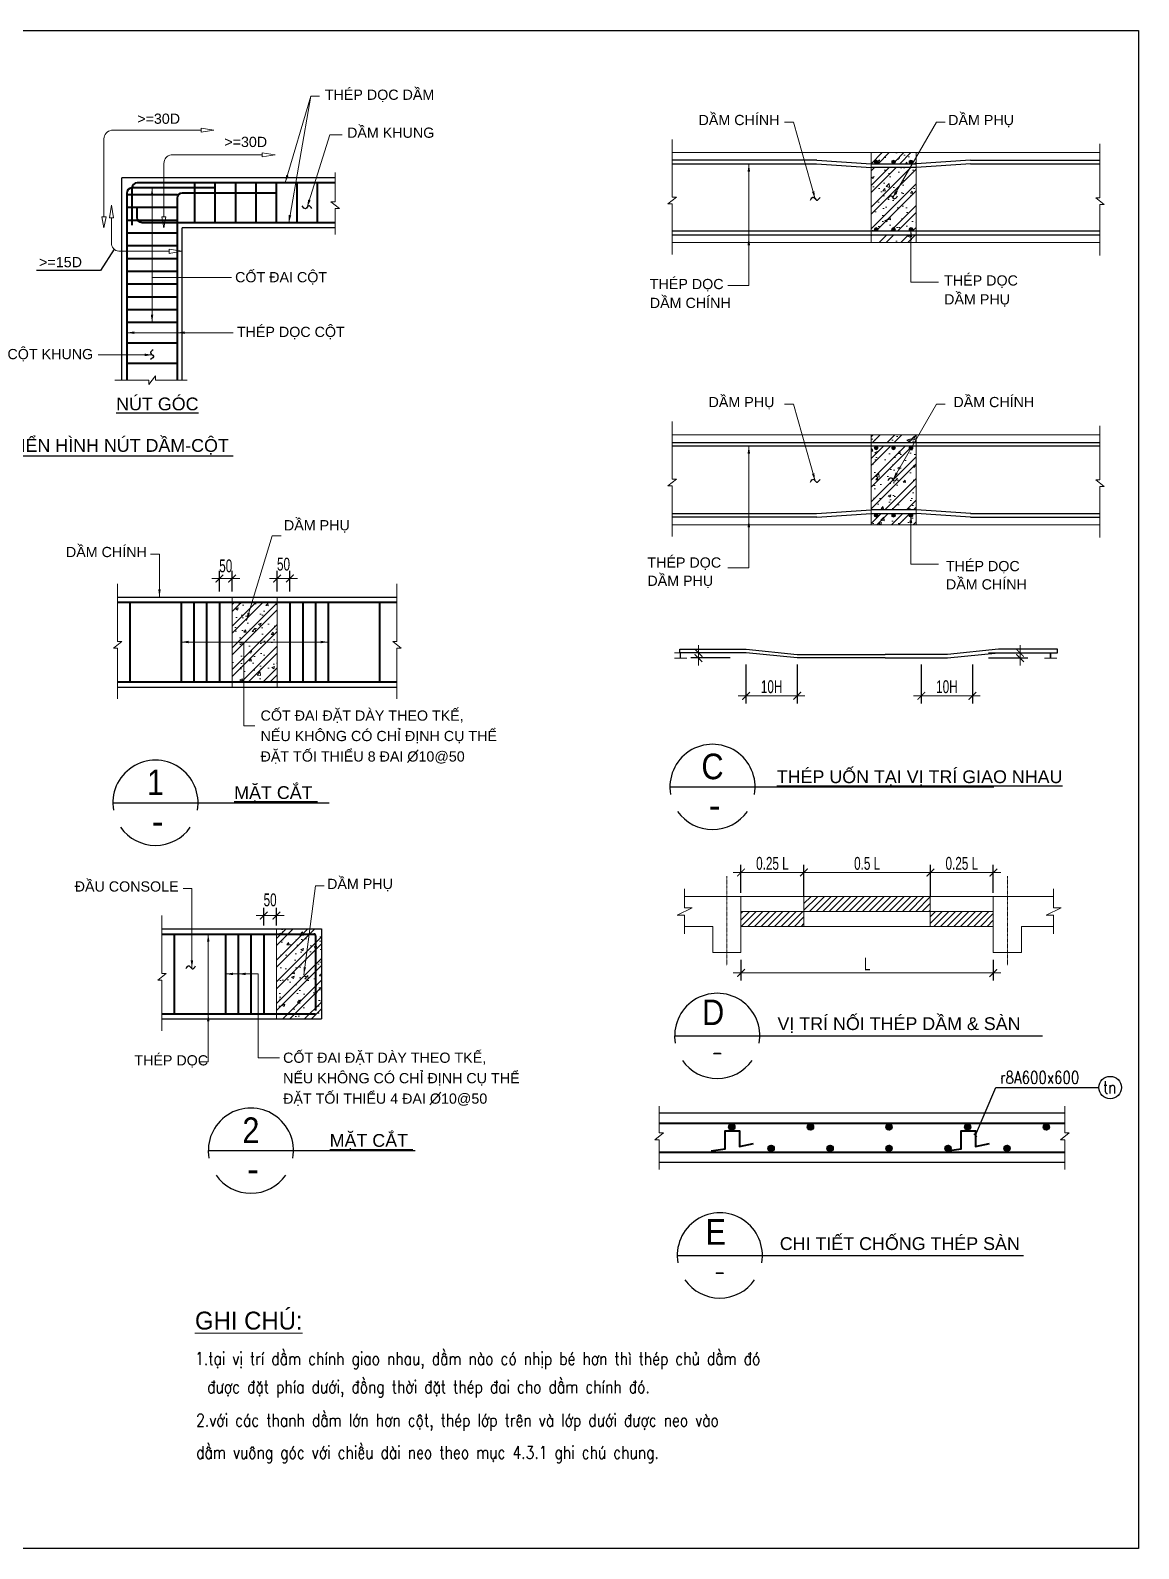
# Model space of a CAD drawing. Header units: millimetres. Extents: x 32534 to 196510, y -37949 to -8249.
# Drawn here: x 131023 to 152703, y -37949 to -8249 of the extents above; entities that cross this region are included whole.
import ezdxf
from ezdxf.enums import TextEntityAlignment as Align

# ---------------------------------------------------------------- set-up
doc = ezdxf.new("R2010")
doc.units = ezdxf.units.MM
doc.header["$MEASUREMENT"] = 0
doc.linetypes.add('CENTER', pattern=[2, 1.25, -0.25, 0.25, -0.25])
doc.linetypes.add('DASHED2', pattern=[0.375, 0.25, -0.125])
for name, color, linetype, lineweight in [('00 Structural standard notes$0$06- General text', 2, 'Continuous', 18), ('05- Dim', 9, 'Continuous', 25), ('06- General text', 2, 'Continuous', 25), ('S-Beam-edge', 7, 'Continuous', 25), ('S-dims', 8, 'Continuous', 18), ('S-Grid', 5, 'CENTER', 18), ('S-hatch', 252, 'Continuous', 5), ('S-Leader', 8, 'Continuous', 20), ('S-SEC-2', 2, 'Continuous', 18), ('S-text', 3, 'Continuous', 25), ('S-TEXT18', 2, 'Continuous', 18), ('S-TEXT35', 3, 'Continuous', 25), ('S-thin', 253, 'Continuous', 18), ('THAYNHO', 4, 'Continuous', 18), ('Thep', 3, 'Continuous', 40)]:
    doc.layers.add(name, color=color, linetype=linetype, lineweight=lineweight)
doc.layers.add('THAY', color=253, linetype='Continuous')
doc.styles.add('00 Structural standard notes$0$CARTOUCHE', font='Vhavan_1.ttf')
doc.styles.add('00 Structural standard notes$0$STANDARD', font='vnsimli.shx', dxfattribs={"width": 0.8})
doc.styles.add('Archetype', font='ARIALN_0.TTF', dxfattribs={"width": 0.8})
doc.styles.add('General text 2', font='VHARIAL.TTF')
doc.styles.add('S-TEXT18', font='ISOCP.shx')
doc.styles.add('S-TEXT35', font='Vhavan_1.ttf', dxfattribs={"width": 0.9})
doc.styles.add('vnsimli', font='vnsimli.shx')
doc.styles.add('vnsimpli', font='vnsimli.shx', dxfattribs={"width": 0.65})
doc.dimstyles.new('DIM-D1', dxfattribs={"dimtxt": 250, "dimasz": 150, "dimexe": 150, "dimexo": 0, "dimgap": 50, "dimtad": 1, "dimdec": 0, "dimzin": 12, "dimdsep": 46, "dimtxsty": 'Archetype', "dimblk": 'ARCHTICK', "dimcen": 30, "dimdle": 150, "dimclrd": 256, "dimclre": 256, "dimclrt": 256, "dimadec": 0, "dimazin": 0, "dimtfac": 1, "dimtdec": 0, "dimtmove": 2, "dimatfit": 3, "dimfxl": 1, "dimtolj": 1, "dimtzin": 12, "dimlwd": -1, "dimarcsym": 1})
doc.dimstyles.new('PT-30', dxfattribs={"dimscale": 30, "dimtxt": 2.5, "dimasz": 1.2, "dimexe": 1.2, "dimexo": 0, "dimgap": 0.5, "dimtad": 1, "dimdec": 0, "dimzin": 0, "dimdsep": 46, "dimtxsty": 'vnsimpli', "dimblk": 'ARCHTICK', "dimcen": 0.09, "dimdle": 1.2, "dimclrd": 8, "dimclre": 8, "dimclrt": 3, "dimadec": 0, "dimazin": 0, "dimtfac": 1, "dimtdec": 0, "dimtofl": 0, "dimtmove": 0, "dimatfit": 3, "dimfxl": 1, "dimtolj": 1, "dimtzin": 0, "dimarcsym": 0})
pattern_1 = [(45, (135203.69, -60970.05), (-64.96544, 64.96544), [])]

# ---------------------------------------------------------------- blocks, each defined once
blk = doc.blocks.new('_ArchTick')
at = {"color": 0, "linetype": 'ByBlock', "const_width": 0.15}
blk.add_lwpolyline([(-0.5, -0.5), (0.5, 0.5)], dxfattribs=at)
blk = doc.blocks.new('*D49')
at = {"layer": 'Defpoints', "color": 0, "transparency": 16777216}
for p in [(144711, -20427), (144092, -20527), (144711, -20527)]:
    blk.add_point(p, dxfattribs=at)
at = {"layer": 'S-dims', "lineweight": -2, "transparency": 16777216}
for p, q in [((144711, -20427), (143942, -20427)), ((144711, -20527), (143942, -20527))]:
    blk.add_line(p, q, dxfattribs=at)
at = {"layer": 'S-dims', "transparency": 16777216}
blk.add_line((144092, -20277), (144092, -20677), dxfattribs=at)
at = {"layer": 'S-dims', "transparency": 16777216, "xscale": 150, "yscale": 150, "zscale": 150}
for p, rotation in [((144092, -20427), 90), ((144092, -20527), 270)]:
    blk.add_blockref('_ArchTick', p, dxfattribs=dict(at, rotation=rotation))
at = {"layer": 'S-dims', "transparency": 16777216, "insert": (143742, -20477), "char_height": 250, "attachment_point": 5, "rotation": 90, "style": 'Archetype'}
blk.add_mtext('\\A1;H', dxfattribs=at)
blk = doc.blocks.new('*D50')
at = {"layer": 'Defpoints', "color": 0, "transparency": 16777216}
for p in [(145022, -20654), (146024, -20654), (146024, -21268)]:
    blk.add_point(p, dxfattribs=at)
at = {"layer": 'S-dims', "lineweight": -2, "transparency": 16777216}
for p, q in [((145022, -20654), (145022, -21418)), ((146024, -20654), (146024, -21418))]:
    blk.add_line(p, q, dxfattribs=at)
at = {"layer": 'S-dims', "transparency": 16777216}
blk.add_line((144872, -21268), (146174, -21268), dxfattribs=at)
at = {"layer": 'S-dims', "transparency": 16777216, "xscale": 150, "yscale": 150, "zscale": 150, "rotation": 180}
blk.add_blockref('_ArchTick', (145022, -21268), dxfattribs=at)
at = {"layer": 'S-dims', "transparency": 16777216, "xscale": 150, "yscale": 150, "zscale": 150}
blk.add_blockref('_ArchTick', (146024, -21268), dxfattribs=at)
at = {"layer": 'S-dims', "transparency": 16777216, "insert": (145523, -21090), "char_height": 250, "attachment_point": 5, "style": 'Archetype'}
blk.add_mtext('\\A1;10H', dxfattribs=at)
blk = doc.blocks.new('*D46')
at = {"layer": 'Defpoints', "color": 0, "transparency": 16777216}
for p in [(135588, -25565), (135588, -25760), (135838, -25760)]:
    blk.add_point(p, dxfattribs=at)
at = {"layer": 'S-dims', "lineweight": -2, "transparency": 16777216}
for p, q in [((135588, -25760), (135588, -25415)), ((135838, -25760), (135838, -25415))]:
    blk.add_line(p, q, dxfattribs=at)
at = {"layer": 'S-dims', "transparency": 16777216}
blk.add_line((135988, -25565), (135438, -25565), dxfattribs=at)
at = {"layer": 'S-dims', "transparency": 16777216, "xscale": 150, "yscale": 150, "zscale": 150, "rotation": 180}
blk.add_blockref('_ArchTick', (135588, -25565), dxfattribs=at)
at = {"layer": 'S-dims', "transparency": 16777216, "xscale": 150, "yscale": 150, "zscale": 150}
blk.add_blockref('_ArchTick', (135838, -25565), dxfattribs=at)
at = {"layer": 'S-dims', "transparency": 16777216, "insert": (135713, -25260), "char_height": 250, "attachment_point": 5, "style": 'Archetype'}
blk.add_mtext('\\A1;50', dxfattribs=at)
blk = doc.blocks.new('*D51')
at = {"layer": 'Defpoints', "color": 0, "transparency": 16777216}
for p in [(134720, -18973), (134720, -19223), (134970, -19223)]:
    blk.add_point(p, dxfattribs=at)
at = {"layer": 'S-dims', "transparency": 16777216}
blk.add_line((135120, -18973), (134570, -18973), dxfattribs=at)
at = {"layer": 'S-dims', "lineweight": -2, "transparency": 16777216}
for p, q in [((134720, -19223), (134720, -18823)), ((134970, -19223), (134970, -18823))]:
    blk.add_line(p, q, dxfattribs=at)
at = {"layer": 'S-dims', "transparency": 16777216, "xscale": 150, "yscale": 150, "zscale": 150, "rotation": 180}
blk.add_blockref('_ArchTick', (134720, -18973), dxfattribs=at)
at = {"layer": 'S-dims', "transparency": 16777216, "xscale": 150, "yscale": 150, "zscale": 150}
blk.add_blockref('_ArchTick', (134970, -18973), dxfattribs=at)
at = {"layer": 'S-dims', "transparency": 16777216, "insert": (134845, -18727), "char_height": 250, "attachment_point": 5, "style": 'Archetype'}
blk.add_mtext('\\A1;50', dxfattribs=at)
blk = doc.blocks.new('*D52')
at = {"layer": 'Defpoints', "color": 0, "transparency": 16777216}
for p in [(148451, -20654), (149453, -20654), (148451, -21268)]:
    blk.add_point(p, dxfattribs=at)
at = {"layer": 'S-dims', "lineweight": -2, "transparency": 16777216}
for p, q in [((148451, -20654), (148451, -21418)), ((149453, -20654), (149453, -21418))]:
    blk.add_line(p, q, dxfattribs=at)
at = {"layer": 'S-dims', "transparency": 16777216}
blk.add_line((149603, -21268), (148301, -21268), dxfattribs=at)
at = {"layer": 'S-dims', "transparency": 16777216, "xscale": 150, "yscale": 150, "zscale": 150, "rotation": 180}
blk.add_blockref('_ArchTick', (148451, -21268), dxfattribs=at)
at = {"layer": 'S-dims', "transparency": 16777216, "xscale": 150, "yscale": 150, "zscale": 150}
blk.add_blockref('_ArchTick', (149453, -21268), dxfattribs=at)
at = {"layer": 'S-dims', "transparency": 16777216, "insert": (148952, -21090), "char_height": 250, "attachment_point": 5, "style": 'Archetype'}
blk.add_mtext('\\A1;10H', dxfattribs=at)
blk = doc.blocks.new('*D53')
at = {"layer": 'Defpoints', "color": 0, "transparency": 16777216}
for p in [(149764, -20427), (149764, -20527), (150383, -20527)]:
    blk.add_point(p, dxfattribs=at)
at = {"layer": 'S-dims', "lineweight": -2, "transparency": 16777216}
for p, q in [((149764, -20427), (150533, -20427)), ((149764, -20527), (150533, -20527))]:
    blk.add_line(p, q, dxfattribs=at)
at = {"layer": 'S-dims', "transparency": 16777216}
blk.add_line((150383, -20277), (150383, -20677), dxfattribs=at)
at = {"layer": 'S-dims', "transparency": 16777216, "xscale": 150, "yscale": 150, "zscale": 150}
for p, rotation in [((150383, -20427), 90), ((150383, -20527), 270)]:
    blk.add_blockref('_ArchTick', p, dxfattribs=dict(at, rotation=rotation))
at = {"layer": 'S-dims', "transparency": 16777216, "insert": (150983, -20477), "char_height": 250, "attachment_point": 5, "rotation": 90, "style": 'Archetype'}
blk.add_mtext('\\A1;H', dxfattribs=at)
blk = doc.blocks.new('*D54')
at = {"layer": 'Defpoints', "color": 0, "transparency": 16777216}
for p in [(135850, -18973), (135850, -19223), (136100, -19223)]:
    blk.add_point(p, dxfattribs=at)
at = {"layer": 'S-dims', "transparency": 16777216}
blk.add_line((136250, -18973), (135700, -18973), dxfattribs=at)
at = {"layer": 'S-dims', "lineweight": -2, "transparency": 16777216}
for p, q in [((135850, -19223), (135850, -18823)), ((136100, -19223), (136100, -18823))]:
    blk.add_line(p, q, dxfattribs=at)
at = {"layer": 'S-dims', "transparency": 16777216, "xscale": 150, "yscale": 150, "zscale": 150, "rotation": 180}
blk.add_blockref('_ArchTick', (135850, -18973), dxfattribs=at)
at = {"layer": 'S-dims', "transparency": 16777216, "xscale": 150, "yscale": 150, "zscale": 150}
blk.add_blockref('_ArchTick', (136100, -18973), dxfattribs=at)
at = {"layer": 'S-dims', "transparency": 16777216, "insert": (135975, -18693), "char_height": 250, "attachment_point": 5, "style": 'Archetype'}
blk.add_mtext('\\A1;50', dxfattribs=at)
blk = doc.blocks.new('*D55')
at = {"layer": 'Defpoints', "color": 0, "transparency": 16777216}
for p in [(146155, -24724), (144923, -25121), (146155, -25192)]:
    blk.add_point(p, dxfattribs=at)
at = {"layer": 'S-dims', "lineweight": -2, "transparency": 16777216}
for p, q in [((144923, -25121), (144923, -24574)), ((146155, -25192), (146155, -24574))]:
    blk.add_line(p, q, dxfattribs=at)
at = {"layer": 'S-dims', "transparency": 16777216}
blk.add_line((144773, -24724), (146305, -24724), dxfattribs=at)
at = {"layer": 'S-dims', "transparency": 16777216, "xscale": 150, "yscale": 150, "zscale": 150, "rotation": 180}
blk.add_blockref('_ArchTick', (144923, -24724), dxfattribs=at)
at = {"layer": 'S-dims', "transparency": 16777216, "xscale": 150, "yscale": 150, "zscale": 150}
blk.add_blockref('_ArchTick', (146155, -24724), dxfattribs=at)
at = {"layer": 'S-dims', "transparency": 16777216, "insert": (145539, -24546), "char_height": 250, "attachment_point": 5, "style": 'Archetype'}
blk.add_mtext('\\A1;0.25 L', dxfattribs=at)
blk = doc.blocks.new('*D56')
at = {"layer": 'Defpoints', "color": 0, "transparency": 16777216}
for p in [(144924, -26433), (149859, -26433), (149859, -26688)]:
    blk.add_point(p, dxfattribs=at)
at = {"layer": 'S-dims', "lineweight": -2, "transparency": 16777216}
for p, q in [((144924, -26433), (144924, -26838)), ((149859, -26433), (149859, -26838))]:
    blk.add_line(p, q, dxfattribs=at)
at = {"layer": 'S-dims', "transparency": 16777216}
blk.add_line((144774, -26688), (150009, -26688), dxfattribs=at)
at = {"layer": 'S-dims', "transparency": 16777216, "xscale": 150, "yscale": 150, "zscale": 150, "rotation": 180}
blk.add_blockref('_ArchTick', (144924, -26688), dxfattribs=at)
at = {"layer": 'S-dims', "transparency": 16777216, "xscale": 150, "yscale": 150, "zscale": 150}
blk.add_blockref('_ArchTick', (149859, -26688), dxfattribs=at)
at = {"layer": 'S-dims', "transparency": 16777216, "insert": (147392, -26513), "char_height": 250, "attachment_point": 5, "style": 'Archetype'}
blk.add_mtext('\\A1;L', dxfattribs=at)
blk = doc.blocks.new('*D57')
at = {"layer": 'Defpoints', "color": 0, "transparency": 16777216}
for p in [(148628, -24724), (146155, -24999), (148628, -24999)]:
    blk.add_point(p, dxfattribs=at)
at = {"layer": 'S-dims', "lineweight": -2, "transparency": 16777216}
for p, q in [((146155, -24999), (146155, -24574)), ((148628, -24999), (148628, -24574))]:
    blk.add_line(p, q, dxfattribs=at)
at = {"layer": 'S-dims', "transparency": 16777216}
blk.add_line((146005, -24724), (148778, -24724), dxfattribs=at)
at = {"layer": 'S-dims', "transparency": 16777216, "xscale": 150, "yscale": 150, "zscale": 150, "rotation": 180}
blk.add_blockref('_ArchTick', (146155, -24724), dxfattribs=at)
at = {"layer": 'S-dims', "transparency": 16777216, "xscale": 150, "yscale": 150, "zscale": 150}
blk.add_blockref('_ArchTick', (148628, -24724), dxfattribs=at)
at = {"layer": 'S-dims', "transparency": 16777216, "insert": (147392, -24546), "char_height": 250, "attachment_point": 5, "style": 'Archetype'}
blk.add_mtext('\\A1;0.5 L', dxfattribs=at)
blk = doc.blocks.new('*D58')
at = {"layer": 'Defpoints', "color": 0, "transparency": 16777216}
for p in [(148628, -24724), (148628, -25192), (149860, -25121)]:
    blk.add_point(p, dxfattribs=at)
at = {"layer": 'S-dims', "lineweight": -2, "transparency": 16777216}
for p, q in [((148628, -25192), (148628, -24574)), ((149860, -25121), (149860, -24574))]:
    blk.add_line(p, q, dxfattribs=at)
at = {"layer": 'S-dims', "transparency": 16777216}
blk.add_line((150010, -24724), (148478, -24724), dxfattribs=at)
at = {"layer": 'S-dims', "transparency": 16777216, "xscale": 150, "yscale": 150, "zscale": 150, "rotation": 180}
blk.add_blockref('_ArchTick', (148628, -24724), dxfattribs=at)
at = {"layer": 'S-dims', "transparency": 16777216, "xscale": 150, "yscale": 150, "zscale": 150}
blk.add_blockref('_ArchTick', (149860, -24724), dxfattribs=at)
at = {"layer": 'S-dims', "transparency": 16777216, "insert": (149244, -24546), "char_height": 250, "attachment_point": 5, "style": 'Archetype'}
blk.add_mtext('\\A1;0.25 L', dxfattribs=at)

msp = doc.modelspace()

# ---------------------------------------------------------------- hatches: boundary and pattern name
at = {"layer": 'S-hatch'}
h = msp.add_hatch(dxfattribs=at)
h.set_pattern_fill('R.C', color=256, scale=75, style=0)
h.set_pattern_definition([(45, (89556.92, -36665.88), (-106.066, 318.198), []), (45, (89420.18, -36665.88), (-106.066, 318.198), []), (50, (89406.9, -36815.9), (537.945, -47.064), [56.25, -618.75]), (355, (89406.9, -36815.9), (-104.0635, 564.144), [45, -495]), (100.4514, (89451.75, -36819.8), (433.882, 517.0797), [47.805, -525.8566]), (46.1842, (89406.9, -36665.9), (800.431, -124.139), [84.375, -928.125]), (96.6356, (89473.6, -36676.2), (700.997, 730.588), [71.708, -788.785]), (351.1842, (89406.9, -36665.9), (700.996, 730.589), [67.5, -742.5]), (21, (89481.9, -36703.4), (447.6803, -301.9642), [56.25, -618.75]), (326, (89481.9, -36703.4), (182.4865, 543.8625), [45, -495]), (71.4514, (89519.2, -36728.54), (630.167, 241.898), [47.805, -525.8566]), (37.5, (89406.92, -36815.88), (9.1199, 249.6704), [0, -489, 0, -502.5, 0, -496.875]), (7.5, (89406.92, -36815.88), (197.3022, 295.8088), [0, -286.5, 0, -477.75, 0, -189.375]), (327.5, (89239.67, -36815.88), (400.3668, -16.91615), [0, -187.5, 0, -585, 0, -776.25]), (317.5, (89164.67, -36815.88), (437.3896, 75.0787), [0, -243.75, 0, -388.5, 0, -551.25])])
h.paths.add_polyline_path([(148348.68, -10931.66), (147468.68, -10931.66), (147468.68, -12179.82), (147568.08, -12179.82, -0.41421356), (147531.76, -12143.5, -1), (147604.41, -12143.5, -0.41421356), (147568.08, -12179.82), (147908.68, -12179.82, -0.41421356), (147872.36, -12143.5, -1), (147945, -12143.5, -0.41421356), (147908.68, -12179.82), (148249.28, -12179.82, -0.41421356), (148212.95, -12143.5, -1), (148285.6, -12143.5, -0.41421356), (148249.28, -12179.82), (148348.68, -12179.82)])
h.paths.add_polyline_path([(148348.68, -10641.82), (147468.68, -10641.82), (147468.68, -10861.82), (147568.08, -10861.82, -0.41421356), (147531.76, -10825.5, -1), (147604.41, -10825.5, -0.41421356), (147568.08, -10861.82), (147908.68, -10861.82, -0.41421356), (147872.36, -10825.5, -1), (147945, -10825.5, -0.41421356), (147908.68, -10861.82), (148249.28, -10861.82, -0.41421356), (148212.95, -10825.5, -1), (148285.6, -10825.5, -0.41421356), (148249.28, -10861.82), (148348.68, -10861.82)])
h.paths.add_polyline_path([(148348.68, -12249.82), (147468.68, -12249.82), (147468.68, -12401.82), (148348.68, -12401.82)])
for points in [[(147604.41, -10825.5, 1), (147531.76, -10825.5, 1)], [(147945, -10825.5, 1), (147872.36, -10825.5, 1)], [(148285.6, -10825.5, 1), (148212.95, -10825.5, 1)], [(147604.41, -12143.5, 1), (147531.76, -12143.5, 1)], [(147945, -12143.5, 1), (147872.36, -12143.5, 1)], [(148285.6, -12143.5, 1), (148212.95, -12143.5, 1)], [(147604.41, -16417.34, 1), (147531.76, -16417.34, 1)], [(147945, -16417.34, 1), (147872.36, -16417.34, 1)], [(148285.6, -16417.34, 1), (148212.95, -16417.34, 1)], [(147604.41, -17735.33, 1), (147531.76, -17735.33, 1)], [(147945, -17735.33, 1), (147872.36, -17735.33, 1)], [(148285.6, -17735.33, 1), (148212.95, -17735.33, 1)]]:
    msp.add_hatch(color=256, dxfattribs=at).paths.add_polyline_path(points)
h = msp.add_hatch(dxfattribs=at)
h.set_pattern_fill('R.C', color=256, scale=75, style=0)
h.set_pattern_definition([(45, (89556.92, -37336.5), (-106.066, 318.198), []), (45, (89420.18, -37336.5), (-106.066, 318.198), []), (50, (89406.9, -37486.5), (537.945, -47.064), [56.25, -618.75]), (355, (89406.9, -37486.5), (-104.0635, 564.144), [45, -495]), (100.4514, (89451.75, -37490.4), (433.882, 517.0797), [47.805, -525.8566]), (46.1842, (89406.9, -37336.5), (800.431, -124.139), [84.375, -928.125]), (96.6356, (89473.6, -37346.8), (700.997, 730.588), [71.708, -788.785]), (351.1842, (89406.9, -37336.5), (700.996, 730.589), [67.5, -742.5]), (21, (89481.9, -37374), (447.6803, -301.9642), [56.25, -618.75]), (326, (89481.9, -37374), (182.4865, 543.8625), [45, -495]), (71.4514, (89519.2, -37399.16), (630.167, 241.898), [47.805, -525.8566]), (37.5, (89406.92, -37486.5), (9.1199, 249.6704), [0, -489, 0, -502.5, 0, -496.875]), (7.5, (89406.92, -37486.5), (197.3022, 295.8088), [0, -286.5, 0, -477.75, 0, -189.375]), (327.5, (89239.67, -37486.5), (400.3668, -16.91615), [0, -187.5, 0, -585, 0, -776.25]), (317.5, (89164.67, -37486.5), (437.3896, 75.0787), [0, -243.75, 0, -388.5, 0, -551.25])])
h.paths.add_polyline_path([(148348.68, -16381.01), (148249.28, -16381.01, -0.41421356), (148285.6, -16417.34, -1), (148212.95, -16417.34, -0.41421356), (148249.28, -16381.01), (147908.68, -16381.01, -0.41421356), (147945, -16417.34, -1), (147872.36, -16417.34, -0.41421356), (147908.68, -16381.01), (147568.08, -16381.01, -0.41421356), (147604.41, -16417.34, -1), (147531.76, -16417.34, -0.41421356), (147568.08, -16381.01), (147468.68, -16381.01), (147468.68, -17629.17), (148348.68, -17629.17)])
h.paths.add_polyline_path([(148348.68, -16159.01), (147468.68, -16159.01), (147468.68, -16311.01), (148348.68, -16311.01)])
h.paths.add_polyline_path([(148348.68, -17699.01), (148249.28, -17699.01, -0.41421356), (148285.6, -17735.33, -1), (148212.95, -17735.33, -0.41421356), (148249.28, -17699.01), (147908.68, -17699.01, -0.41421356), (147945, -17735.33, -1), (147872.36, -17735.33, -0.41421356), (147908.68, -17699.01), (147568.08, -17699.01, -0.41421356), (147604.41, -17735.33, -1), (147531.76, -17735.33, -0.41421356), (147568.08, -17699.01), (147468.68, -17699.01), (147468.68, -17919.01), (148348.68, -17919.01)])
h = msp.add_hatch(dxfattribs=at)
h.set_pattern_fill('R.C', color=256, scale=75, style=0)
h.set_pattern_definition([(45, (69835.16, -63536.73), (-106.066, 318.198), []), (45, (69698.42, -63536.73), (-106.066, 318.198), []), (50, (69685.16, -63686.73), (537.9451, -47.064), [56.25, -618.75]), (355, (69685.16, -63686.7), (-104.0635, 564.144), [45, -495]), (100.4514, (69730, -63690.65), (433.882, 517.0797), [47.805, -525.8566]), (46.1842, (69685.16, -63536.7), (800.431, -124.139), [84.375, -928.125]), (96.6356, (69751.86, -63547.1), (700.997, 730.5884), [71.708, -788.785]), (351.1842, (69685.16, -63536.7), (700.9965, 730.589), [67.5, -742.5]), (21, (69760.16, -63574.23), (447.6803, -301.9642), [56.25, -618.75]), (326, (69760.16, -63574.2), (182.4865, 543.8625), [45, -495]), (71.4514, (69797.46, -63599.4), (630.167, 241.898), [47.805, -525.8566]), (37.5, (69685.16, -63686.73), (9.1199, 249.6704), [0, -489, 0, -502.5, 0, -496.875]), (7.5, (69685.16, -63686.73), (197.30215, 295.8088), [0, -286.5, 0, -477.75, 0, -189.375]), (327.5, (69517.9, -63686.73), (400.36683, -16.91615), [0, -187.5, 0, -585, 0, -776.25]), (317.5, (69442.9, -63686.73), (437.3896, 75.0787), [0, -243.75, 0, -388.5, 0, -551.25])])
h.paths.add_polyline_path([(135849.86, -19434.77), (134969.86, -19434.77), (134969.86, -20994.77), (135849.86, -20994.77)])
h = msp.add_hatch(dxfattribs=at)
h.set_pattern_fill('ANSI31', color=256, scale=735, style=0)
h.set_pattern_definition(pattern_1)
h.paths.add_polyline_path([(148627.69, -25484.52), (148627.69, -25191.68), (146155.39, -25191.68), (146155.39, -25484.52)])
h = msp.add_hatch(dxfattribs=at)
h.set_pattern_fill('ANSI31', color=256, scale=735, style=0)
h.set_pattern_definition(pattern_1)
h.paths.add_polyline_path([(144924.26, -25484.52), (144924.26, -25777.36), (146155.39, -25777.36), (146155.39, -25484.52)])
h = msp.add_hatch(dxfattribs=at)
h.set_pattern_fill('ANSI31', color=256, scale=735, style=0)
h.set_pattern_definition(pattern_1)
h.paths.add_polyline_path([(148627.69, -25484.52), (148627.69, -25777.36), (149858.81, -25777.36), (149858.81, -25484.52)])
h = msp.add_hatch(dxfattribs=at)
h.set_pattern_fill('R.C', color=256, scale=75, style=0)
h.set_pattern_definition([(45, (70069.6, -63494.42), (-106.066, 318.198), []), (45, (69932.85, -63494.42), (-106.066, 318.198), []), (50, (69919.6, -63644.4), (537.9451, -47.064), [56.25, -618.75]), (355, (69919.6, -63644.4), (-104.0635, 564.144), [45, -495]), (100.4514, (69964.4, -63648.34), (433.882, 517.0797), [47.805, -525.8566]), (46.1842, (69919.6, -63494.4), (800.431, -124.139), [84.375, -928.125]), (96.6356, (69986.3, -63504.8), (700.997, 730.5884), [71.708, -788.785]), (351.1842, (69919.6, -63494.4), (700.9965, 730.589), [67.5, -742.5]), (21, (69994.6, -63531.9), (447.6803, -301.9642), [56.25, -618.75]), (326, (69994.6, -63531.9), (182.4865, 543.8625), [45, -495]), (71.4514, (70031.9, -63557.1), (630.167, 241.898), [47.805, -525.8566]), (37.5, (69919.6, -63644.42), (9.1199, 249.6704), [0, -489, 0, -502.5, 0, -496.875]), (7.5, (69919.6, -63644.42), (197.30215, 295.8088), [0, -286.5, 0, -477.75, 0, -189.375]), (327.5, (69752.34, -63644.42), (400.36683, -16.91615), [0, -187.5, 0, -585, 0, -776.25]), (317.5, (69677.34, -63644.4), (437.3896, 75.0787), [0, -243.75, 0, -388.5, 0, -551.25])])
h.paths.add_polyline_path([(136717.88, -25827.22), (135837.88, -25827.22), (135837.88, -27587.22), (136717.88, -27587.22)])
h = msp.add_hatch(dxfattribs=at)
h.set_pattern_fill('ANSI31', color=256, scale=123.076923, style=0)
h.set_pattern_definition([(315, (-1237391.018, -931976.269), (-10.87856586, -10.87856586), [])])
h.paths.add_polyline_path([(144682.83, -29702.85, -1), (144805.91, -29702.85, -1)])
h = msp.add_hatch(dxfattribs=at)
h.set_pattern_fill('ANSI31', color=256, scale=123.076923, style=0)
h.set_pattern_definition([(315, (-1235852.556, -931976.269), (-10.87856586, -10.87856586), [])])
h.paths.add_polyline_path([(146221.29, -29702.85, -1), (146344.37, -29702.85, -1)])
h = msp.add_hatch(dxfattribs=at)
h.set_pattern_fill('ANSI31', color=256, scale=123.076923, style=0)
h.set_pattern_definition([(315, (-1234314.095, -931976.269), (-10.87856586, -10.87856586), [])])
h.paths.add_polyline_path([(147759.75, -29702.85, -1), (147882.83, -29702.85, -1)])
h = msp.add_hatch(dxfattribs=at)
h.set_pattern_fill('ANSI31', color=256, scale=123.076923, style=0)
h.set_pattern_definition([(315, (-1232775.633, -931976.269), (-10.87856586, -10.87856586), [])])
h.paths.add_polyline_path([(149298.21, -29702.85, -1), (149421.29, -29702.85, -1)])
h = msp.add_hatch(dxfattribs=at)
h.set_pattern_fill('ANSI31', color=256, scale=123.076923, style=0)
h.set_pattern_definition([(315, (-1231237.172, -931976.269), (-10.87856586, -10.87856586), [])])
h.paths.add_polyline_path([(150836.68, -29702.85, -1), (150959.75, -29702.85, -1)])
h = msp.add_hatch(dxfattribs=at)
h.set_pattern_fill('ANSI31', color=256, scale=123.076923, style=0)
h.set_pattern_definition([(315, (-1236621.787, -932391.725), (-10.87856586, -10.87856586), [])])
h.paths.add_polyline_path([(145452.06, -30118.31, -1), (145575.14, -30118.31, -1)])
h = msp.add_hatch(dxfattribs=at)
h.set_pattern_fill('ANSI31', color=256, scale=123.076923, style=0)
h.set_pattern_definition([(315, (-1235467.941, -932391.725), (-10.87856586, -10.87856586), [])])
h.paths.add_polyline_path([(146605.91, -30118.31, -1), (146728.98, -30118.31, -1)])
h = msp.add_hatch(dxfattribs=at)
h.set_pattern_fill('ANSI31', color=256, scale=123.076923, style=0)
h.set_pattern_definition([(315, (-1234314.095, -932391.725), (-10.87856586, -10.87856586), [])])
h.paths.add_polyline_path([(147759.75, -30118.31, -1), (147882.83, -30118.31, -1)])
h = msp.add_hatch(dxfattribs=at)
h.set_pattern_fill('ANSI31', color=256, scale=123.076923, style=0)
h.set_pattern_definition([(315, (-1233160.249, -932391.725), (-10.87856586, -10.87856586), [])])
h.paths.add_polyline_path([(148913.6, -30118.31, -1), (149036.68, -30118.31, -1)])
h = msp.add_hatch(dxfattribs=at)
h.set_pattern_fill('ANSI31', color=256, scale=123.076923, style=0)
h.set_pattern_definition([(315, (-1232006.402, -932391.725), (-10.87856586, -10.87856586), [])])
h.paths.add_polyline_path([(150067.45, -30118.31, -1), (150190.52, -30118.31, -1)])

# ---------------------------------------------------------------- linework, layer by layer
at = {"color": 0}
for p, q in [((126709.87, -16569.76), (134992.06, -16569.76)), ((143533.51, -23048.31), (149867.51, -23048.32)), ((132636.5, -23359.72), (136870.33, -23359.72)), ((143628.45, -27918.98), (150824.53, -27918.87)), ((134503.8, -30164.21), (138552.39, -30164.21)), ((143678.59, -32214.52), (150449.39, -32214.49))]:
    msp.add_line(p, q, dxfattribs=at)
at = {"linetype": 'Continuous'}
for p, q in [((149509.58, -29864.35), (149908.68, -28930.13)), ((149908.68, -28930.13), (151925.87, -28930.13)), ((149479.37, -29832.7), (149539.79, -29896))]:
    msp.add_line(p, q, dxfattribs=at)
msp.add_circle((152145.14, -28930.13), 219.28, dxfattribs=at)
at = {"color": 0}
for centre, major_axis, start_param, end_param in [((144366.85, -23048.27), (833.33, 0.05), -0.17597037, 3.31743382), ((133469.83, -23359.67), (833.33, 0.05), -0.17597037, 3.31743382), ((144366.85, -23048.27), (833.33, 0.01), 3.75418049, 5.67056484), ((133469.83, -23359.67), (833.33, 0.01), 3.75418049, 5.67056484), ((144459.57, -27918.95), (833.33, 0), -0.1759058, 3.31749839), ((144459.57, -27918.95), (833.33, 0.01), 3.75417904, 5.67056339), ((135337.14, -30164.16), (833.33, 0.05), -0.17597037, 3.31743382), ((135337.14, -30164.16), (833.33, 0.01), 3.75418049, 5.67056484), ((144509.72, -32214.5), (833.33, 0), -0.1759058, 3.31749839), ((144509.72, -32214.5), (833.33, 0.01), 3.75417904, 5.67056339)]:
    msp.add_ellipse(centre, major_axis=major_axis, ratio=1, start_param=start_param, end_param=end_param, dxfattribs=at)
at = {"layer": '05- Dim'}
for centre in [(144744.37, -29702.85), (146282.83, -29702.85), (147821.29, -29702.85), (149359.75, -29702.85), (150898.21, -29702.85), (145513.6, -30118.31), (146667.45, -30118.31), (147821.29, -30118.31), (148975.14, -30118.31), (150128.98, -30118.31)]:
    msp.add_circle(centre, 61.54, dxfattribs=at)
at = {"layer": 'Defpoints'}
msp.add_lwpolyline([(117030.26, -8249.46), (152702.67, -8249.46), (152702.67, -37949.46), (117030.26, -37949.46)], close=True, dxfattribs=at)
at = {"layer": 'S-Beam-edge'}
for p, q in [((151258.91, -29433.84), (143322.12, -29433.84)), ((151258.91, -30395.38), (143322.12, -30395.38))]:
    msp.add_line(p, q, dxfattribs=at)
at = {"layer": 'S-Grid', "ltscale": 0.25}
for p, q in [((144648.64, -26541.5), (144648.64, -24794.89)), ((150134.44, -26541.5), (150134.44, -24794.89))]:
    msp.add_line(p, q, dxfattribs=at)
at = {"layer": 'S-SEC-2'}
for p, q in [((143819.71, -25191.68), (151038.57, -25191.68)), ((144924.26, -25191.68), (144924.26, -26286.51)), ((146155.39, -25191.68), (146155.39, -25777.36)), ((148627.69, -25191.68), (148627.69, -25777.36)), ((149858.81, -25191.68), (149858.81, -26286.51)), ((144924.26, -25484.52), (149858.81, -25484.52)), ((143819.71, -25777.36), (144373.01, -25777.36)), ((144373.01, -25777.36), (144373.01, -26286.51)), ((144924.26, -25777.36), (149858.81, -25777.36)), ((150410.06, -25777.36), (150410.06, -26286.51)), ((150410.06, -25777.36), (151038.57, -25777.36)), ((144373.01, -26286.51), (144924.26, -26286.51)), ((150410.06, -26286.51), (149858.81, -26286.51))]:
    msp.add_line(p, q, dxfattribs=at)
at = {"layer": 'S-thin'}
for p, q in [((138399.64, -22572.37), (138608.95, -22326.59)), ((138840.22, -29265.38), (139049.53, -29019.6))]:
    msp.add_line(p, q, dxfattribs=at)
for points in [[(134361.79, -10204.84), (134361.79, -10244.05), (134612.43, -10204.84), (134361.79, -10165.64), (134361.79, -10204.84), (132607.14, -10204.84, 0.38349069), (132463.43, -10371.86), (132463.43, -11897.29), (132502.63, -11897.29), (132463.43, -12112.34), (132424.22, -11897.29), (132463.43, -11897.29)], [(135558.22, -10684.42), (135558.22, -10723.63), (135808.86, -10684.42), (135558.22, -10645.22), (135558.22, -10684.42), (133778.7, -10684.42, 0.38349069), (133634.99, -10851.44), (133634.99, -11897.29), (133674.2, -11897.29), (133634.99, -12112.34), (133595.79, -11897.29), (133634.99, -11897.29)], [(133735.96, -12571.95), (133735.96, -12532.75), (133986.6, -12571.95), (133735.96, -12611.16), (133735.96, -12571.95), (132752.16, -12571.95, -0.38349069), (132608.45, -12404.93), (132608.45, -11919.62), (132647.65, -11919.62), (132608.45, -11668.98), (132569.25, -11919.62), (132608.45, -11919.62)]]:
    msp.add_lwpolyline(points, format="xyb", dxfattribs=at)
for points in [[(143576.91, -12632.79), (143576.91, -11644.09), (143493.67, -11644.09), (143660.14, -11510.78), (143576.91, -11510.78), (143576.91, -10381.99)], [(151945.65, -12653.56), (151945.65, -11657.62), (152028.89, -11657.62), (151862.42, -11524.31), (151945.65, -11524.31), (151945.65, -10467.93)], [(136985.25, -12244.99), (136985.25, -11733.73), (137068.48, -11733.73), (136902.01, -11600.42), (136985.25, -11600.42), (136985.25, -11029.94)], [(132678.04, -15093.21), (133339.15, -15093.21), (133339.15, -15176.44), (133472.46, -15009.97), (133472.46, -15093.21), (134093.08, -15093.21)], [(143576.91, -18149.97), (143576.91, -17161.28), (143493.67, -17161.28), (143660.14, -17027.96), (143576.91, -17027.96), (143576.91, -15899.17)], [(151945.65, -18170.74), (151945.65, -17174.81), (152028.89, -17174.81), (151862.42, -17041.49), (151945.65, -17041.49), (151945.65, -15985.12)], [(132729.39, -21325.73), (132729.39, -20337.04), (132646.16, -20337.04), (132812.62, -20203.72), (132729.39, -20203.72), (132729.39, -19074.93)], [(138194.84, -21325.73), (138194.84, -20337.04), (138278.08, -20337.04), (138111.61, -20203.72), (138194.84, -20203.72), (138194.84, -19074.93)], [(143819.71, -25924.36), (143819.71, -25558.02), (143672.71, -25558.02), (143966.71, -25411.02), (143819.71, -25411.02), (143819.71, -25044.68)], [(151038.57, -25924.36), (151038.57, -25558.02), (150891.57, -25558.02), (151185.57, -25411.02), (151038.57, -25411.02), (151038.57, -25044.68)], [(133597.41, -27818.19), (133597.41, -26829.49), (133514.18, -26829.49), (133680.65, -26696.18), (133597.41, -26696.18), (133597.41, -25567.39)], [(143322.12, -30535.14), (143322.12, -29950.1), (143238.88, -29950.1), (143405.35, -29816.78), (143322.12, -29816.78), (143322.12, -29296.65)], [(151258.91, -30535.14), (151258.91, -29950.1), (151175.68, -29950.1), (151342.15, -29816.78), (151258.91, -29816.78), (151258.91, -29296.65)]]:
    msp.add_lwpolyline(points, dxfattribs=at)
at = {"layer": 'THAY'}
for p, q in [((146404.82, -10791.82), (143576.91, -10791.82)), ((143576.91, -10861.82), (146402.54, -10861.82)), ((146400, -10861.66), (147468.68, -10931.66)), ((146404.82, -10791.82), (147468.68, -10861.82)), ((147468.68, -10861.82), (148348.68, -10861.82)), ((147468.68, -10861.82), (148348.68, -10861.82)), ((148348.68, -10931.66), (147468.68, -10931.66)), ((149412.54, -10791.82), (148348.68, -10861.82)), ((149417.36, -10861.66), (148348.68, -10931.66)), ((149412.54, -10791.82), (151945.65, -10791.82)), ((149414.82, -10861.82), (151945.65, -10861.82)), ((136985.25, -11132.34), (132810.69, -11132.34)), ((132810.69, -15093.21), (132810.69, -11132.34)), ((136985.25, -12112.34), (133990.69, -12112.34)), ((133990.69, -15093.21), (133990.69, -12112.34)), ((151945.65, -12179.82), (143576.91, -12179.82)), ((143576.91, -12249.82), (151943.37, -12249.82)), ((143576.91, -16311.01), (151943.37, -16311.01)), ((151945.65, -16381.01), (143576.91, -16381.01)), ((143576.91, -17699.01), (146402.54, -17699.01)), ((146404.82, -17769.01), (143576.91, -17769.01)), ((146400, -17699.17), (147468.68, -17629.17)), ((146404.82, -17769.01), (147468.68, -17699.01)), ((148348.68, -17629.17), (147468.68, -17629.17)), ((147468.68, -17699.01), (148348.68, -17699.01)), ((147468.68, -17699.01), (148348.68, -17699.01)), ((149417.36, -17699.17), (148348.68, -17629.17)), ((149412.54, -17769.01), (148348.68, -17699.01)), ((149412.54, -17769.01), (151945.65, -17769.01)), ((149414.82, -17699.01), (151945.65, -17699.01)), ((132729.39, -19334.77), (138194.84, -19334.77)), ((132729.39, -21094.77), (138194.84, -21094.77)), ((133597.41, -25827.22), (136717.88, -25827.22)), ((136717.88, -25827.22), (136717.88, -27587.22)), ((133597.41, -27587.22), (136717.88, -27587.22))]:
    msp.add_line(p, q, dxfattribs=at)
for points in [[(147747.47, -20526.73), (146024.01, -20526.73), (145024.63, -20427.1, 0.02484443), (145017.06, -20426.73), (143724.56, -20426.73), (143724.56, -20356.73), (145024.01, -20356.73), (146024.01, -20456.89)], [(147747.47, -20526.73), (148961.23, -20526.73), (149960.61, -20427.1, -0.02484443), (149968.18, -20426.73), (151112.74, -20426.73), (151112.74, -20356.73), (149961.23, -20356.73), (148961.23, -20456.89)]]:
    msp.add_lwpolyline(points, format="xyb", dxfattribs=at)
for points in [[(146024.01, -20456.73), (147747.47, -20456.73)], [(148961.23, -20456.73), (147747.47, -20456.73)]]:
    msp.add_lwpolyline(points, dxfattribs=at)
for points in [[(146282.58, -11568.36), (146342.73, -11513.27), (146402.88, -11570.86), (146470.55, -11515.77)], [(147798.77, -11539.89), (147858.92, -11484.8), (147919.07, -11542.4), (147986.74, -11487.3)], [(136528.49, -11734.99), (136468.34, -11679.89), (136408.19, -11737.49), (136340.52, -11682.4)], [(133427.96, -14499.42), (133372.86, -14559.58), (133430.46, -14619.73), (133375.37, -14687.4)], [(146282.58, -17085.54), (146342.73, -17030.45), (146402.88, -17088.05), (146470.55, -17032.96)], [(147798.77, -17057.08), (147858.92, -17001.98), (147919.07, -17059.58), (147986.74, -17004.49)], [(134067.07, -26603.87), (134127.22, -26548.78), (134187.37, -26606.38), (134255.04, -26551.28)]]:
    msp.add_spline(points, degree=3, dxfattribs=at)
at = {"layer": 'THAYNHO'}
for p, q in [((143576.91, -10641.82), (151945.65, -10641.82)), ((143576.91, -12401.82), (151945.65, -12401.82)), ((143576.91, -16159.01), (151945.65, -16159.01)), ((143576.91, -17919.01), (151945.65, -17919.01))]:
    msp.add_line(p, q, dxfattribs=at)
at = {"layer": 'THAYNHO', "linetype": 'DASHED2', "ltscale": 5}
for p, q in [((147468.68, -10641.82), (147468.68, -12401.82)), ((148348.68, -10641.82), (148348.68, -12401.82)), ((147468.68, -16159.01), (147468.68, -17919.01)), ((148348.68, -16159.01), (148348.68, -17919.01)), ((134969.86, -19334.77), (134969.86, -21094.77)), ((135849.86, -19334.77), (135849.86, -21094.77)), ((135837.88, -25827.22), (135837.88, -27587.22))]:
    msp.add_line(p, q, dxfattribs=at)
at = {"layer": 'THAYNHO'}
for centre in [(147568.08, -10825.5), (147908.68, -10825.5), (148249.28, -10825.5), (147568.08, -12143.5), (147908.68, -12143.5), (148249.28, -12143.5), (147568.08, -16417.34), (147908.68, -16417.34), (148249.28, -16417.34), (147568.08, -17735.33), (147908.68, -17735.33), (148249.28, -17735.33)]:
    msp.add_circle(centre, 36.32, dxfattribs=at)
at = {"layer": 'Thep'}
for p, q in [((134240.69, -12012.34), (134240.69, -11232.34)), ((134640.69, -12012.34), (134640.69, -11232.34)), ((135040.69, -12012.34), (135040.69, -11232.34)), ((135440.69, -12012.34), (135440.69, -11232.34)), ((135840.69, -12012.34), (135840.69, -11232.34)), ((136240.69, -12012.34), (136240.69, -11232.34)), ((136640.69, -12012.34), (136640.69, -11232.34)), ((132909.3, -11459.37), (133897.76, -11459.37)), ((132909.3, -11709.37), (133897.76, -11709.37)), ((132909.3, -11959.37), (133897.76, -11959.37)), ((132909.3, -12209.37), (133897.76, -12209.37)), ((132909.3, -12459.37), (133897.76, -12459.37)), ((132909.3, -12709.37), (133897.76, -12709.37)), ((132909.3, -12959.37), (133897.76, -12959.37)), ((132909.3, -13209.37), (133897.76, -13209.37)), ((132909.3, -13459.37), (133897.76, -13459.37)), ((132909.3, -13709.37), (133897.76, -13709.37)), ((132909.3, -13959.37), (133897.76, -13959.37)), ((132909.3, -14359.37), (133897.76, -14359.37)), ((132909.3, -14759.37), (133897.76, -14759.37)), ((132729.39, -19434.77), (138194.84, -19434.77)), ((132969.86, -19434.77), (132969.86, -20994.77)), ((133969.86, -19434.77), (133969.86, -20994.77)), ((134219.86, -19434.77), (134219.86, -20994.77)), ((134469.86, -19434.77), (134469.86, -20994.77)), ((134719.86, -19434.77), (134719.86, -20994.77)), ((136099.86, -19434.77), (136099.86, -20994.77)), ((136349.86, -19434.77), (136349.86, -20994.77)), ((136599.86, -19434.77), (136599.86, -20994.77)), ((136849.86, -19434.77), (136849.86, -20994.77)), ((137849.86, -19434.77), (137849.86, -20994.77)), ((132729.39, -20994.77), (138194.84, -20994.77)), ((133597.41, -25927.22), (136565.28, -25927.22)), ((133837.88, -25927.22), (133837.88, -27487.22)), ((134837.88, -25927.22), (134837.88, -27487.22)), ((135087.88, -25927.22), (135087.88, -27487.22)), ((135337.88, -25927.22), (135337.88, -27487.22)), ((135587.88, -25927.22), (135587.88, -27487.22)), ((136602.26, -25964.21), (136602.26, -27419.46)), ((133597.41, -27487.22), (136602.26, -27487.22)), ((151258.91, -30203.07), (143322.12, -30203.07))]:
    msp.add_line(p, q, dxfattribs=at)
for points in [[(136985.25, -11232.34), (133110.69, -11232.34, 0.41421356), (133010.69, -11332.34), (133010.69, -12058.75)], [(134612.43, -11332.34), (133009.3, -11332.34, 0.41421356), (132909.3, -11432.34), (132909.3, -15093.21)], [(135808.86, -11432.34), (133992.08, -11432.34, 0.41421356), (133892.08, -11532.34), (133892.08, -15093.21)], [(136985.25, -12012.34), (133210.69, -12012.34, -0.41421356), (133110.69, -11912.34), (133110.69, -11693.02)]]:
    msp.add_lwpolyline(points, format="xyb", dxfattribs=at)
for points in [[(143322.12, -29626.15), (151258.91, -29626.15)], [(144340.35, -30167.98), (144617.27, -30125.78), (144617.27, -29776.2), (144894.2, -29776.2), (144894.2, -30084.64), (145171.12, -30021.95)], [(148955.74, -30167.98), (149232.66, -30125.78), (149232.66, -29776.2), (149509.58, -29776.2), (149509.58, -30084.64), (149786.51, -30021.95)]]:
    msp.add_lwpolyline(points, dxfattribs=at)
msp.add_arc((136565.28, -25964.21), 36.98, 0, 90, dxfattribs=at)

# ---------------------------------------------------------------- texts
at = {"style": '00 Structural standard notes$0$STANDARD', "width": 0.8}
for s, p in [('1.t¹i vÞ trÝ dÇm chÝnh giao nhau, dÇm nµo cã nhÞp bÐ h¬n th× thÐp chñ dÇm ®ã', (134245.34, -34356.29)), ('®\xadîc ®Æt phÝa d\xadíi, ®ång thêi ®Æt thÐp ®ai cho dÇm chÝnh ®ã.', (134482.54, -34908.7)), ('2.víi c¸c thanh dÇm lín h¬n cét, thÐp líp trªn vµ líp d\xadíi ®\xadîc neo vµo', (134265.26, -35561.79)), ('dÇm vu«ng gãc víi chiÒu dµi neo theo môc 4.3.1 ghi chó chung.', (134265.26, -36191.96))]:
    msp.add_text(s, height=250, dxfattribs=at).set_placement(p)
at = {"char_height": 500, "attachment_point": 1, "line_spacing_factor": 1.2, "style": 'General text 2'}
for insert in [(144293.33, -23157.34), (133396.31, -23468.74), (135263.62, -30273.23)]:
    msp.add_mtext('-', dxfattribs=dict(at, insert=insert))
at = {"layer": '00 Structural standard notes$0$06- General text', "color": 1, "ltscale": 500, "style": '00 Structural standard notes$0$CARTOUCHE'}
msp.add_text('%%Ughi chó:', height=350, dxfattribs=at).set_placement((134242.74, -33663.53))
at = {"layer": '06- General text', "style": 'General text 2'}
for s, p in [('ThÐp däc dÇm', (136783, -9508.42)), ('>=30d', (133112.98, -9977.44)), ('DÇm khung', (137217.99, -10250.85)), ('DÇm chÝnh', (144093.65, -10003.11)), ('DÇm phô', (148976.31, -10003.11)), ('>=30d', (134816.14, -10431.52)), ('>=15d', (131193.95, -12783.39)), ('Cèt ®ai cét', (135027.59, -13077.65)), ('ThÐp däc', (143140.28, -13211.95)), ('ThÐp däc', (148897.87, -13141.95)), ('dÇm phô', (148897.87, -13511.07)), ('dÇm chÝnh', (143140.28, -13581.07)), ('ThÐp däc cét', (135062.47, -14147.51)), ('Cét khung', (130574.99, -14581.93)), ('DÇm phô', (144289.44, -15520.3)), ('DÇm chÝnh', (149078.45, -15520.3)), ('DÇm phô', (135983.39, -17929.88)), ('DÇm chÝnh', (131718.6, -18453.91)), ('ThÐp däc', (143092.61, -18659.14)), ('ThÐp däc', (148933.16, -18729.14)), ('dÇm phô', (143092.61, -19016.67)), ('dÇm chÝnh', (148933.16, -19086.67)), ('Cèt ®ai ®Æt dµy theo TkÕ,', (135526.14, -21653.1)), ('nÕu kh«ng cã chØ ®Þnh cô thÓ', (135526.14, -22053.1)), ('®Æt tèi thiÓu 8 ®ai O10@50', (135526.14, -22453.1)), ('§Çu console', (131889.86, -24996.37)), ('DÇm phô', (136827.65, -24946.37)), ('Cèt ®ai ®Æt dµy theo TkÕ,', (135966.72, -28346.11)), ('ThÐp däc', (133056.73, -28397.35)), ('nÕu kh«ng cã chØ ®Þnh cô thÓ', (135966.72, -28746.11)), ('®Æt tèi thiÓu 4 ®ai O10@50', (135966.72, -29146.11))]:
    msp.add_text(s, height=200, dxfattribs=at).set_placement(p, align=Align.MIDDLE_LEFT)
for s, p in [('%%UNóT GãC', (132702.46, -15682.04)), ('CHI TIÕT §IÓN H×NH NóT DÇM-CéT', (129027.54, -16494.17)), ('%%UthÐp uèn t¹i vÞ trÝ giao nhau', (145624.57, -22974.58)), ('%%UmÆt c¾t ', (135010.78, -23284.78)), ('%%UmÆt c¾t ', (136878.09, -30089.27))]:
    msp.add_text(s, height=250, dxfattribs=at).set_placement(p)
for s, p in [('vÞ trÝ nèi thÐp dÇm & sµn', (148014.92, -27679.74)), ('chi tiÕt chèng thÐp sµn', (148030.81, -31982.92))]:
    msp.add_text(s, height=250, dxfattribs=at).set_placement(p, align=Align.MIDDLE_CENTER)
at = {"layer": 'S-text', "style": 'vnsimli', "width": 0.8}
for s, p in [('r8A600x600', (149992.27, -28852.65)), ('tn', (152008.88, -29044.41))]:
    msp.add_text(s, height=240.385, dxfattribs=at).set_placement(p)
at = {"layer": 'S-TEXT18', "style": 'S-TEXT18'}
for text, p in [('S-0001', (144459.57, -28064.79)), ('MA2-S0001', (144509.72, -32360.33))]:
    msp.add_attdef('-', text=text, height=333.333, dxfattribs=at).set_placement(p, align=Align.TOP_CENTER)
at = {"layer": 'S-TEXT35', "style": 'S-TEXT35', "width": 0.9}
for tag, p in [('C', (144366.85, -23048.27)), ('1', (133469.83, -23359.67)), ('D', (144379.4, -27858.25)), ('2', (135337.14, -30164.16)), ('E', (144429.55, -32153.79))]:
    msp.add_attdef(tag, text='A', height=500, dxfattribs=at).set_placement(p, align=Align.BOTTOM_CENTER)

# ---------------------------------------------------------------- dimensions: what is measured, and where the dimension line sits
at = {"layer": 'S-dims'}
for base, p1, p2, picture, middle in [((134719.86, -18972.99), (134969.86, -19222.81), (134719.86, -19222.81), '*D51', (134844.86, -18727.41)), ((135849.86, -18972.99), (136099.86, -19222.81), (135849.86, -19222.81), '*D54', (135974.86, -18693.18)), ((135587.88, -25565.45), (135837.88, -25759.91), (135587.88, -25759.91), '*D46', (135712.88, -25259.64))]:
    dim = msp.add_linear_dim(base=base, p1=p1, p2=p2, text='50', dimstyle='DIM-D1', dxfattribs=at)
    dim.commit()
    dim.dimension.update_dxf_attribs({"geometry": picture, "text_midpoint": middle, "dimtype": 160})
for base, p1, p2, angle, text, picture, middle in [((144091.98, -20526.73), (144710.92, -20426.73), (144710.92, -20526.73), 90, 'H', '*D49', (143741.98, -20476.73)), ((150383.18, -20526.73), (149764.24, -20426.73), (149764.24, -20526.73), 270, 'H', '*D53', (150983.18, -20476.73)), ((146024.01, -21267.77), (145021.73, -20653.72), (146024.01, -20653.72), 180, '10H', '*D50', (145522.87, -21090.12)), ((148451.15, -21267.77), (149453.43, -20653.72), (148451.15, -20653.72), 180, '10H', '*D52', (148952.29, -21090.12))]:
    dim = msp.add_linear_dim(base=base, p1=p1, p2=p2, angle=angle, text=text, dimstyle='DIM-D1', dxfattribs=at)
    dim.commit()
    dim.dimension.update_dxf_attribs({"geometry": picture, "text_midpoint": middle})
for base, p1, p2, text, picture, middle in [((146155.39, -24724), (144923.2, -25121.11), (146155.39, -25191.68), '0.25 L', '*D55', (145539.3, -24546.36)), ((148627.69, -24724), (146155.39, -24998.73), (148627.69, -24998.73), '0.5 L', '*D57', (147391.54, -24546.36)), ((148627.69, -24724), (149859.88, -25121.11), (148627.69, -25191.68), '0.25 L', '*D58', (149243.78, -24546.36)), ((149858.81, -26687.68), (144924.26, -26432.69), (149858.81, -26432.69), 'L', '*D56', (147391.54, -26512.68))]:
    dim = msp.add_linear_dim(base=base, p1=p1, p2=p2, text=text, dimstyle='DIM-D1', dxfattribs=at)
    dim.commit()
    dim.dimension.update_dxf_attribs({"geometry": picture, "text_midpoint": middle})

# ---------------------------------------------------------------- leaders
at = {"layer": 'S-Leader'}
for points in [[(136007.75, -11232.34), (136506.41, -9539.69), (136680.58, -9539.69)], [(136077.49, -12012.34), (136506.41, -9539.69), (136680.58, -9539.69)], [(146374.92, -11544.4), (145951.97, -10042.57), (145777.8, -10042.57)], [(147896.76, -11521.82), (148746.89, -10042.57), (148921.07, -10042.57)], [(136436.15, -11711.02), (136880.31, -10290.94), (137124.06, -10290.94)], [(145077.14, -10861.82), (145077.14, -13243.22), (144666.13, -13243.22)], [(133403.53, -11332.34), (133403.53, -13083.21), (134956.02, -13083.21)], [(148249.28, -12143.5), (148249.28, -13173.64), (148786.65, -13173.64)], [(145077.14, -12301.82), (145077.14, -13243.22), (144666.13, -13243.22)], [(133403.53, -13959.37), (133403.53, -13083.21), (134956.02, -13083.21)], [(132909.3, -14163.36), (134987.2, -14163.36)], [(133892.08, -14163.36), (134987.2, -14163.36)], [(133411.49, -14597.78), (132350.34, -14597.78)], [(146374.92, -17061.58), (145951.97, -15559.75), (145777.8, -15559.75)], [(147896.76, -17039.01), (148746.89, -15559.75), (148921.07, -15559.75)], [(145077.14, -16379.01), (145077.14, -18760.41), (144666.13, -18760.41)], [(145077.14, -17819.01), (145077.14, -18760.41), (144666.13, -18760.41)], [(148249.28, -17735.33), (148249.28, -18690.83), (148786.65, -18690.83)], [(135250.91, -19791.63), (135753.97, -18139.25), (135928.15, -18139.25)], [(133548.59, -19334.77), (133548.59, -18493.37), (133374.41, -18493.37)], [(133969.86, -20214.77), (135201.08, -20214.77), (135201.08, -21856.35), (135416.67, -21856.35)], [(136849.86, -20214.77), (135201.08, -20214.77), (135201.08, -21856.35), (135416.67, -21856.35)], [(134183.19, -26590.01), (134183.19, -25035.83), (134009.01, -25035.83)], [(136370.94, -26726.34), (136598.23, -24985.82), (136772.4, -24985.82)], [(134502.59, -25927.22), (134502.59, -28428.62), (134328.41, -28428.62)], [(134837.88, -26707.22), (135477.08, -26707.22), (135477.08, -28348.8), (135898.47, -28348.8)], [(135087.88, -26707.22), (135477.08, -26707.22), (135477.08, -28348.8), (135898.47, -28348.8)], [(134502.59, -27487.22), (134502.59, -28428.62), (134328.41, -28428.62)]]:
    msp.add_leader(points, dimstyle='DIM-D1', dxfattribs=at)
at = {"layer": 'S-thin'}
msp.add_leader([(132660.61, -12529.14), (132397.71, -12949.38), (131145.05, -12949.38)], dimstyle='PT-30', override={"dimgap": 0.5, "dimtad": 0}, dxfattribs=at)

doc.saveas('drawing.dxf')
